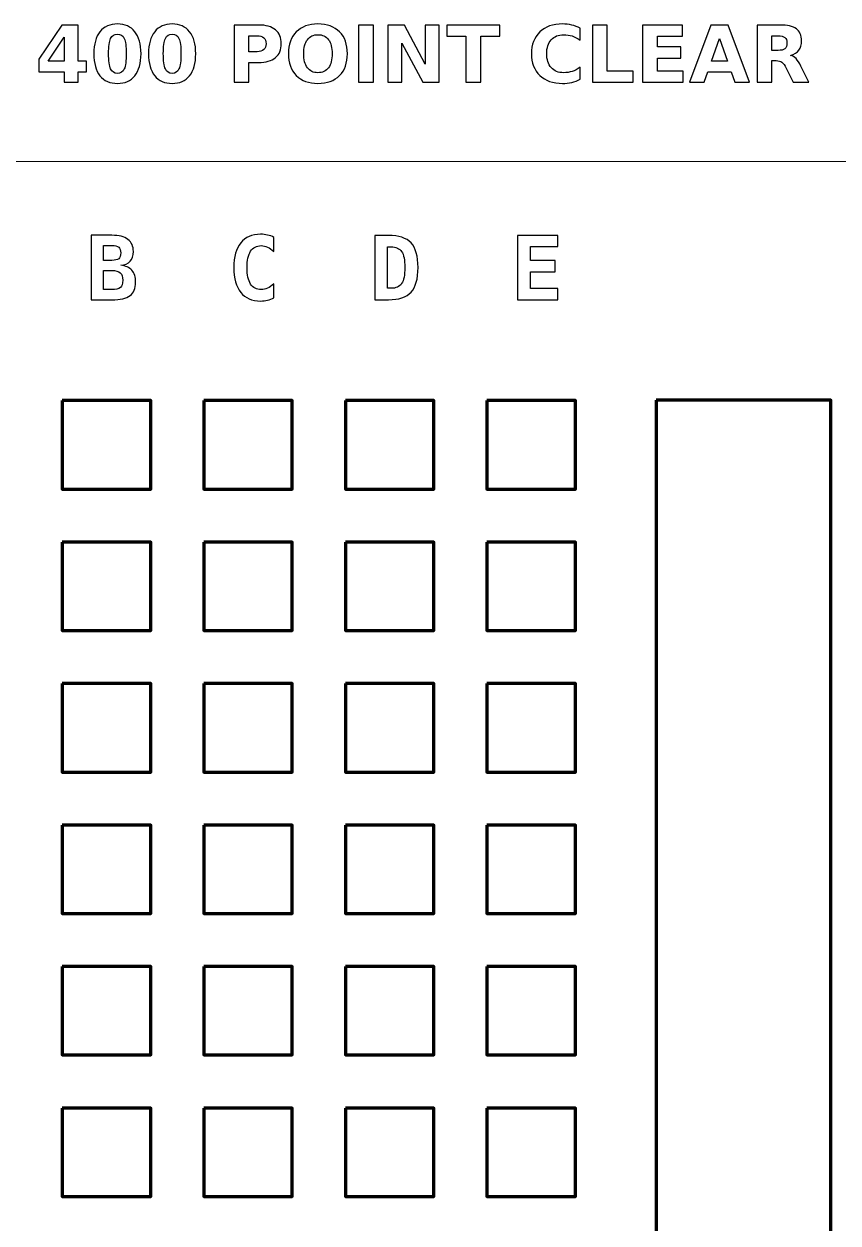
# Model space of a CAD drawing. Header units: centimetres. Extents: x -13.14 to -7.86, y -19.53 to -10.41.
# Drawn here: x -11.791 to -10.331, y -12.564 to -10.412 of the extents above; entities that cross this region are included whole.
import ezdxf

# ---------------------------------------------------------------- set-up
doc = ezdxf.new("R2010")
doc.units = ezdxf.units.CM
doc.header["$MEASUREMENT"] = 0
doc.layers.add('Layer 1', color=7, linetype='Continuous')

msp = doc.modelspace()

# ---------------------------------------------------------------- linework, layer by layer
at = {"layer": 'Layer 1', "color": 250}
for points, knots in [([(-11.72312, -10.41385), (-11.72312, -10.41385), (-11.69362, -10.41385), (-11.69362, -10.41385), (-11.69362, -10.41385), (-11.69362, -10.41385), (-11.69362, -10.47876), (-11.69362, -10.47876), (-11.69362, -10.47876), (-11.69362, -10.47876), (-11.67895, -10.47876), (-11.67895, -10.47876), (-11.67895, -10.47876), (-11.67895, -10.47876), (-11.67895, -10.49798), (-11.67895, -10.49798), (-11.67895, -10.49798), (-11.67895, -10.49798), (-11.69362, -10.49798), (-11.69362, -10.49798), (-11.69362, -10.49798), (-11.69362, -10.49798), (-11.69362, -10.51672), (-11.69362, -10.51672), (-11.69362, -10.51672), (-11.69362, -10.51672), (-11.71869, -10.51672), (-11.71869, -10.51672), (-11.71869, -10.51672), (-11.71869, -10.51672), (-11.71869, -10.49798), (-11.71869, -10.49798), (-11.71869, -10.49798), (-11.71869, -10.49798), (-11.76432, -10.49798), (-11.76432, -10.49798), (-11.76432, -10.49798), (-11.76432, -10.49798), (-11.76432, -10.47523), (-11.76432, -10.47523), (-11.76432, -10.47523), (-11.76432, -10.47523), (-11.72312, -10.41385), (-11.72312, -10.41385)], [0, 0, 0, 0, 0.0909091, 0.0909091, 0.0909091, 0.0909091, 0.1818182, 0.1818182, 0.1818182, 0.1818182, 0.2727273, 0.2727273, 0.2727273, 0.2727273, 0.3636364, 0.3636364, 0.3636364, 0.3636364, 0.4545455, 0.4545455, 0.4545455, 0.4545455, 0.5454545, 0.5454545, 0.5454545, 0.5454545, 0.6363636, 0.6363636, 0.6363636, 0.6363636, 0.7272727, 0.7272727, 0.7272727, 0.7272727, 0.8181818, 0.8181818, 0.8181818, 0.8181818, 0.9090909, 0.9090909, 0.9090909, 0.9090909, 1, 1, 1, 1]), ([(-11.58104, -10.46538), (-11.58104, -10.48243), (-11.58471, -10.49558), (-11.59207, -10.50484), (-11.59207, -10.50484), (-11.59941, -10.51409), (-11.60985, -10.51872), (-11.62335, -10.51872), (-11.62335, -10.51872), (-11.6369, -10.51872), (-11.64736, -10.51409), (-11.6547, -10.50484), (-11.6547, -10.50484), (-11.66206, -10.49558), (-11.66573, -10.48243), (-11.66573, -10.46538), (-11.66573, -10.46538), (-11.66573, -10.44831), (-11.66206, -10.43513), (-11.6547, -10.42587), (-11.6547, -10.42587), (-11.64736, -10.41663), (-11.6369, -10.41199), (-11.62335, -10.41199), (-11.62335, -10.41199), (-11.60985, -10.41199), (-11.59941, -10.41663), (-11.59207, -10.42587), (-11.59207, -10.42587), (-11.58471, -10.43513), (-11.58104, -10.44831), (-11.58104, -10.46538)], [0, 0, 0, 0, 0.125, 0.125, 0.125, 0.125, 0.25, 0.25, 0.25, 0.25, 0.375, 0.375, 0.375, 0.375, 0.5, 0.5, 0.5, 0.5, 0.625, 0.625, 0.625, 0.625, 0.75, 0.75, 0.75, 0.75, 0.875, 0.875, 0.875, 0.875, 1, 1, 1, 1]), ([(-11.48285, -10.46538), (-11.48285, -10.48243), (-11.48652, -10.49558), (-11.49388, -10.50484), (-11.49388, -10.50484), (-11.50122, -10.51409), (-11.51166, -10.51872), (-11.52516, -10.51872), (-11.52516, -10.51872), (-11.53871, -10.51872), (-11.54917, -10.51409), (-11.55651, -10.50484), (-11.55651, -10.50484), (-11.56387, -10.49558), (-11.56754, -10.48243), (-11.56754, -10.46538), (-11.56754, -10.46538), (-11.56754, -10.44831), (-11.56387, -10.43513), (-11.55651, -10.42587), (-11.55651, -10.42587), (-11.54917, -10.41663), (-11.53871, -10.41199), (-11.52516, -10.41199), (-11.52516, -10.41199), (-11.51166, -10.41199), (-11.50122, -10.41663), (-11.49388, -10.42587), (-11.49388, -10.42587), (-11.48652, -10.43513), (-11.48285, -10.44831), (-11.48285, -10.46538)], [0, 0, 0, 0, 0.125, 0.125, 0.125, 0.125, 0.25, 0.25, 0.25, 0.25, 0.375, 0.375, 0.375, 0.375, 0.5, 0.5, 0.5, 0.5, 0.625, 0.625, 0.625, 0.625, 0.75, 0.75, 0.75, 0.75, 0.875, 0.875, 0.875, 0.875, 1, 1, 1, 1]), ([(-11.41401, -10.41385), (-11.41401, -10.41385), (-11.36999, -10.41385), (-11.36999, -10.41385), (-11.36999, -10.41385), (-11.35689, -10.41385), (-11.34684, -10.41677), (-11.33983, -10.42258), (-11.33983, -10.42258), (-11.33283, -10.42839), (-11.32932, -10.43666), (-11.32932, -10.44741), (-11.32932, -10.44741), (-11.32932, -10.45818), (-11.33283, -10.46648), (-11.33983, -10.47229), (-11.33983, -10.47229), (-11.34684, -10.4781), (-11.35689, -10.48102), (-11.36999, -10.48102), (-11.36999, -10.48102), (-11.36999, -10.48102), (-11.38748, -10.48102), (-11.38748, -10.48102), (-11.38748, -10.48102), (-11.38748, -10.48102), (-11.38748, -10.51672), (-11.38748, -10.51672), (-11.38748, -10.51672), (-11.38748, -10.51672), (-11.41401, -10.51672), (-11.41401, -10.51672), (-11.41401, -10.51672), (-11.41401, -10.51672), (-11.41401, -10.41385), (-11.41401, -10.41385)], [0, 0, 0, 0, 0.1111111, 0.1111111, 0.1111111, 0.1111111, 0.2222222, 0.2222222, 0.2222222, 0.2222222, 0.3333333, 0.3333333, 0.3333333, 0.3333333, 0.4444444, 0.4444444, 0.4444444, 0.4444444, 0.5555556, 0.5555556, 0.5555556, 0.5555556, 0.6666667, 0.6666667, 0.6666667, 0.6666667, 0.7777778, 0.7777778, 0.7777778, 0.7777778, 0.8888889, 0.8888889, 0.8888889, 0.8888889, 1, 1, 1, 1]), ([(-11.26361, -10.41199), (-11.24708, -10.41199), (-11.23412, -10.41672), (-11.22476, -10.4262), (-11.22476, -10.4262), (-11.21538, -10.43565), (-11.2107, -10.4487), (-11.2107, -10.46538), (-11.2107, -10.46538), (-11.2107, -10.48201), (-11.21538, -10.49506), (-11.22476, -10.50451), (-11.22476, -10.50451), (-11.23412, -10.51399), (-11.24708, -10.51872), (-11.26361, -10.51872), (-11.26361, -10.51872), (-11.2801, -10.51872), (-11.29303, -10.51399), (-11.30244, -10.50451), (-11.30244, -10.50451), (-11.31182, -10.49506), (-11.31653, -10.48201), (-11.31653, -10.46538), (-11.31653, -10.46538), (-11.31653, -10.4487), (-11.31182, -10.43565), (-11.30244, -10.4262), (-11.30244, -10.4262), (-11.29303, -10.41672), (-11.2801, -10.41199), (-11.26361, -10.41199)], [0, 0, 0, 0, 0.125, 0.125, 0.125, 0.125, 0.25, 0.25, 0.25, 0.25, 0.375, 0.375, 0.375, 0.375, 0.5, 0.5, 0.5, 0.5, 0.625, 0.625, 0.625, 0.625, 0.75, 0.75, 0.75, 0.75, 0.875, 0.875, 0.875, 0.875, 1, 1, 1, 1]), ([(-11.19063, -10.41385), (-11.19063, -10.41385), (-11.1641, -10.41385), (-11.1641, -10.41385), (-11.1641, -10.41385), (-11.1641, -10.41385), (-11.1641, -10.51672), (-11.1641, -10.51672), (-11.1641, -10.51672), (-11.1641, -10.51672), (-11.19063, -10.51672), (-11.19063, -10.51672), (-11.19063, -10.51672), (-11.19063, -10.51672), (-11.19063, -10.41385), (-11.19063, -10.41385)], [0, 0, 0, 0, 0.25, 0.25, 0.25, 0.25, 0.5, 0.5, 0.5, 0.5, 0.75, 0.75, 0.75, 0.75, 1, 1, 1, 1]), ([(-11.13814, -10.41385), (-11.13814, -10.41385), (-11.10851, -10.41385), (-11.10851, -10.41385), (-11.10851, -10.41385), (-11.10851, -10.41385), (-11.07109, -10.48441), (-11.07109, -10.48441), (-11.07109, -10.48441), (-11.07109, -10.48441), (-11.07109, -10.41385), (-11.07109, -10.41385), (-11.07109, -10.41385), (-11.07109, -10.41385), (-11.04595, -10.41385), (-11.04595, -10.41385), (-11.04595, -10.41385), (-11.04595, -10.41385), (-11.04595, -10.51672), (-11.04595, -10.51672), (-11.04595, -10.51672), (-11.04595, -10.51672), (-11.07558, -10.51672), (-11.07558, -10.51672), (-11.07558, -10.51672), (-11.07558, -10.51672), (-11.113, -10.44616), (-11.113, -10.44616), (-11.113, -10.44616), (-11.113, -10.44616), (-11.113, -10.51672), (-11.113, -10.51672), (-11.113, -10.51672), (-11.113, -10.51672), (-11.13814, -10.51672), (-11.13814, -10.51672), (-11.13814, -10.51672), (-11.13814, -10.51672), (-11.13814, -10.41385), (-11.13814, -10.41385)], [0, 0, 0, 0, 0.1, 0.1, 0.1, 0.1, 0.2, 0.2, 0.2, 0.2, 0.3, 0.3, 0.3, 0.3, 0.4, 0.4, 0.4, 0.4, 0.5, 0.5, 0.5, 0.5, 0.6, 0.6, 0.6, 0.6, 0.7, 0.7, 0.7, 0.7, 0.8, 0.8, 0.8, 0.8, 0.9, 0.9, 0.9, 0.9, 1, 1, 1, 1]), ([(-11.03233, -10.41385), (-11.03233, -10.41385), (-10.93753, -10.41385), (-10.93753, -10.41385), (-10.93753, -10.41385), (-10.93753, -10.41385), (-10.93753, -10.43391), (-10.93753, -10.43391), (-10.93753, -10.43391), (-10.93753, -10.43391), (-10.97163, -10.43391), (-10.97163, -10.43391), (-10.97163, -10.43391), (-10.97163, -10.43391), (-10.97163, -10.51672), (-10.97163, -10.51672), (-10.97163, -10.51672), (-10.97163, -10.51672), (-10.99816, -10.51672), (-10.99816, -10.51672), (-10.99816, -10.51672), (-10.99816, -10.51672), (-10.99816, -10.43391), (-10.99816, -10.43391), (-10.99816, -10.43391), (-10.99816, -10.43391), (-11.03233, -10.43391), (-11.03233, -10.43391), (-11.03233, -10.43391), (-11.03233, -10.43391), (-11.03233, -10.41385), (-11.03233, -10.41385)], [0, 0, 0, 0, 0.125, 0.125, 0.125, 0.125, 0.25, 0.25, 0.25, 0.25, 0.375, 0.375, 0.375, 0.375, 0.5, 0.5, 0.5, 0.5, 0.625, 0.625, 0.625, 0.625, 0.75, 0.75, 0.75, 0.75, 0.875, 0.875, 0.875, 0.875, 1, 1, 1, 1]), ([(-10.79308, -10.51108), (-10.79794, -10.51359), (-10.80302, -10.5155), (-10.80832, -10.51679), (-10.80832, -10.51679), (-10.81358, -10.51808), (-10.81911, -10.51872), (-10.82485, -10.51872), (-10.82485, -10.51872), (-10.84197, -10.51872), (-10.85554, -10.51392), (-10.86556, -10.50435), (-10.86556, -10.50435), (-10.87558, -10.49478), (-10.88059, -10.4818), (-10.88059, -10.46538), (-10.88059, -10.46538), (-10.88059, -10.44894), (-10.87558, -10.43593), (-10.86556, -10.42636), (-10.86556, -10.42636), (-10.85554, -10.41679), (-10.84197, -10.41199), (-10.82485, -10.41199), (-10.82485, -10.41199), (-10.81911, -10.41199), (-10.81358, -10.41263), (-10.80832, -10.41392), (-10.80832, -10.41392), (-10.80302, -10.41521), (-10.79794, -10.41712), (-10.79308, -10.41964), (-10.79308, -10.41964), (-10.79308, -10.41964), (-10.79308, -10.44092), (-10.79308, -10.44092), (-10.79308, -10.44092), (-10.79799, -10.43756), (-10.80284, -10.43511), (-10.80761, -10.43356), (-10.80761, -10.43356), (-10.81238, -10.43198), (-10.81742, -10.43121), (-10.82271, -10.43121), (-10.82271, -10.43121), (-10.83216, -10.43121), (-10.83962, -10.43424), (-10.84503, -10.44031), (-10.84503, -10.44031), (-10.85046, -10.44638), (-10.85317, -10.45473), (-10.85317, -10.46538), (-10.85317, -10.46538), (-10.85317, -10.47601), (-10.85046, -10.48434), (-10.84503, -10.4904), (-10.84503, -10.4904), (-10.83962, -10.49647), (-10.83216, -10.4995), (-10.82271, -10.4995), (-10.82271, -10.4995), (-10.81742, -10.4995), (-10.81238, -10.49873), (-10.80761, -10.49715), (-10.80761, -10.49715), (-10.80284, -10.4956), (-10.79799, -10.49315), (-10.79308, -10.48979), (-10.79308, -10.48979), (-10.79308, -10.48979), (-10.79308, -10.51108), (-10.79308, -10.51108)], [0, 0, 0, 0, 0.0555556, 0.0555556, 0.0555556, 0.0555556, 0.1111111, 0.1111111, 0.1111111, 0.1111111, 0.1666667, 0.1666667, 0.1666667, 0.1666667, 0.2222222, 0.2222222, 0.2222222, 0.2222222, 0.2777778, 0.2777778, 0.2777778, 0.2777778, 0.3333333, 0.3333333, 0.3333333, 0.3333333, 0.3888889, 0.3888889, 0.3888889, 0.3888889, 0.4444444, 0.4444444, 0.4444444, 0.4444444, 0.5, 0.5, 0.5, 0.5, 0.5555556, 0.5555556, 0.5555556, 0.5555556, 0.6111111, 0.6111111, 0.6111111, 0.6111111, 0.6666667, 0.6666667, 0.6666667, 0.6666667, 0.7222222, 0.7222222, 0.7222222, 0.7222222, 0.7777778, 0.7777778, 0.7777778, 0.7777778, 0.8333333, 0.8333333, 0.8333333, 0.8333333, 0.8888889, 0.8888889, 0.8888889, 0.8888889, 0.9444444, 0.9444444, 0.9444444, 0.9444444, 1, 1, 1, 1]), ([(-10.77111, -10.41385), (-10.77111, -10.41385), (-10.74458, -10.41385), (-10.74458, -10.41385), (-10.74458, -10.41385), (-10.74458, -10.41385), (-10.74458, -10.49666), (-10.74458, -10.49666), (-10.74458, -10.49666), (-10.74458, -10.49666), (-10.69802, -10.49666), (-10.69802, -10.49666), (-10.69802, -10.49666), (-10.69802, -10.49666), (-10.69802, -10.51672), (-10.69802, -10.51672), (-10.69802, -10.51672), (-10.69802, -10.51672), (-10.77111, -10.51672), (-10.77111, -10.51672), (-10.77111, -10.51672), (-10.77111, -10.51672), (-10.77111, -10.41385), (-10.77111, -10.41385)], [0, 0, 0, 0, 0.1666667, 0.1666667, 0.1666667, 0.1666667, 0.3333333, 0.3333333, 0.3333333, 0.3333333, 0.5, 0.5, 0.5, 0.5, 0.6666667, 0.6666667, 0.6666667, 0.6666667, 0.8333333, 0.8333333, 0.8333333, 0.8333333, 1, 1, 1, 1]), ([(-10.6812, -10.41385), (-10.6812, -10.41385), (-10.60961, -10.41385), (-10.60961, -10.41385), (-10.60961, -10.41385), (-10.60961, -10.41385), (-10.60961, -10.43391), (-10.60961, -10.43391), (-10.60961, -10.43391), (-10.60961, -10.43391), (-10.65467, -10.43391), (-10.65467, -10.43391), (-10.65467, -10.43391), (-10.65467, -10.43391), (-10.65467, -10.45306), (-10.65467, -10.45306), (-10.65467, -10.45306), (-10.65467, -10.45306), (-10.61232, -10.45306), (-10.61232, -10.45306), (-10.61232, -10.45306), (-10.61232, -10.45306), (-10.61232, -10.47312), (-10.61232, -10.47312), (-10.61232, -10.47312), (-10.61232, -10.47312), (-10.65467, -10.47312), (-10.65467, -10.47312), (-10.65467, -10.47312), (-10.65467, -10.47312), (-10.65467, -10.49666), (-10.65467, -10.49666), (-10.65467, -10.49666), (-10.65467, -10.49666), (-10.60811, -10.49666), (-10.60811, -10.49666), (-10.60811, -10.49666), (-10.60811, -10.49666), (-10.60811, -10.51672), (-10.60811, -10.51672), (-10.60811, -10.51672), (-10.60811, -10.51672), (-10.6812, -10.51672), (-10.6812, -10.51672), (-10.6812, -10.51672), (-10.6812, -10.51672), (-10.6812, -10.41385), (-10.6812, -10.41385)], [0, 0, 0, 0, 0.0833333, 0.0833333, 0.0833333, 0.0833333, 0.1666667, 0.1666667, 0.1666667, 0.1666667, 0.25, 0.25, 0.25, 0.25, 0.3333333, 0.3333333, 0.3333333, 0.3333333, 0.4166667, 0.4166667, 0.4166667, 0.4166667, 0.5, 0.5, 0.5, 0.5, 0.5833333, 0.5833333, 0.5833333, 0.5833333, 0.6666667, 0.6666667, 0.6666667, 0.6666667, 0.75, 0.75, 0.75, 0.75, 0.8333333, 0.8333333, 0.8333333, 0.8333333, 0.9166667, 0.9166667, 0.9166667, 0.9166667, 1, 1, 1, 1]), ([(-10.52238, -10.498), (-10.52238, -10.498), (-10.56387, -10.498), (-10.56387, -10.498), (-10.56387, -10.498), (-10.56387, -10.498), (-10.57041, -10.51672), (-10.57041, -10.51672), (-10.57041, -10.51672), (-10.57041, -10.51672), (-10.59708, -10.51672), (-10.59708, -10.51672), (-10.59708, -10.51672), (-10.59708, -10.51672), (-10.55898, -10.41385), (-10.55898, -10.41385), (-10.55898, -10.41385), (-10.55898, -10.41385), (-10.52735, -10.41385), (-10.52735, -10.41385), (-10.52735, -10.41385), (-10.52735, -10.41385), (-10.48925, -10.51672), (-10.48925, -10.51672), (-10.48925, -10.51672), (-10.48925, -10.51672), (-10.51592, -10.51672), (-10.51592, -10.51672), (-10.51592, -10.51672), (-10.51592, -10.51672), (-10.52238, -10.498), (-10.52238, -10.498)], [0, 0, 0, 0, 0.125, 0.125, 0.125, 0.125, 0.25, 0.25, 0.25, 0.25, 0.375, 0.375, 0.375, 0.375, 0.5, 0.5, 0.5, 0.5, 0.625, 0.625, 0.625, 0.625, 0.75, 0.75, 0.75, 0.75, 0.875, 0.875, 0.875, 0.875, 1, 1, 1, 1]), ([(-10.44905, -10.4778), (-10.44905, -10.4778), (-10.44905, -10.51672), (-10.44905, -10.51672), (-10.44905, -10.51672), (-10.44905, -10.51672), (-10.47558, -10.51672), (-10.47558, -10.51672), (-10.47558, -10.51672), (-10.47558, -10.51672), (-10.47558, -10.41385), (-10.47558, -10.41385), (-10.47558, -10.41385), (-10.47558, -10.41385), (-10.43506, -10.41385), (-10.43506, -10.41385), (-10.43506, -10.41385), (-10.42151, -10.41385), (-10.41156, -10.41613), (-10.40526, -10.42067), (-10.40526, -10.42067), (-10.39894, -10.42521), (-10.39578, -10.43241), (-10.39578, -10.44224), (-10.39578, -10.44224), (-10.39578, -10.44903), (-10.39743, -10.45463), (-10.4007, -10.45898), (-10.4007, -10.45898), (-10.40399, -10.46336), (-10.40895, -10.46658), (-10.41556, -10.46863), (-10.41556, -10.46863), (-10.41194, -10.46947), (-10.40867, -10.47133), (-10.4058, -10.47425), (-10.4058, -10.47425), (-10.40293, -10.47716), (-10.40004, -10.48158), (-10.3971, -10.48751), (-10.3971, -10.48751), (-10.3971, -10.48751), (-10.38268, -10.51672), (-10.38268, -10.51672), (-10.38268, -10.51672), (-10.38268, -10.51672), (-10.41095, -10.51672), (-10.41095, -10.51672), (-10.41095, -10.51672), (-10.41095, -10.51672), (-10.42349, -10.49116), (-10.42349, -10.49116), (-10.42349, -10.49116), (-10.426, -10.48603), (-10.42857, -10.4825), (-10.43118, -10.48062), (-10.43118, -10.48062), (-10.43377, -10.47874), (-10.43722, -10.4778), (-10.44155, -10.4778), (-10.44155, -10.4778), (-10.44155, -10.4778), (-10.44905, -10.4778), (-10.44905, -10.4778)], [0, 0, 0, 0, 0.0625, 0.0625, 0.0625, 0.0625, 0.125, 0.125, 0.125, 0.125, 0.1875, 0.1875, 0.1875, 0.1875, 0.25, 0.25, 0.25, 0.25, 0.3125, 0.3125, 0.3125, 0.3125, 0.375, 0.375, 0.375, 0.375, 0.4375, 0.4375, 0.4375, 0.4375, 0.5, 0.5, 0.5, 0.5, 0.5625, 0.5625, 0.5625, 0.5625, 0.625, 0.625, 0.625, 0.625, 0.6875, 0.6875, 0.6875, 0.6875, 0.75, 0.75, 0.75, 0.75, 0.8125, 0.8125, 0.8125, 0.8125, 0.875, 0.875, 0.875, 0.875, 0.9375, 0.9375, 0.9375, 0.9375, 1, 1, 1, 1]), ([(-11.71869, -10.4357), (-11.71869, -10.4357), (-11.74779, -10.47876), (-11.74779, -10.47876), (-11.74779, -10.47876), (-11.74779, -10.47876), (-11.71869, -10.47876), (-11.71869, -10.47876), (-11.71869, -10.47876), (-11.71869, -10.47876), (-11.71869, -10.4357), (-11.71869, -10.4357)], [0, 0, 0, 0, 0.3333333, 0.3333333, 0.3333333, 0.3333333, 0.6666667, 0.6666667, 0.6666667, 0.6666667, 1, 1, 1, 1]), ([(-11.60757, -10.46519), (-11.60757, -10.45233), (-11.60877, -10.44327), (-11.61119, -10.438), (-11.61119, -10.438), (-11.61359, -10.43276), (-11.61766, -10.43013), (-11.62335, -10.43013), (-11.62335, -10.43013), (-11.62904, -10.43013), (-11.63311, -10.43276), (-11.63556, -10.438), (-11.63556, -10.438), (-11.63798, -10.44327), (-11.6392, -10.45233), (-11.6392, -10.46519), (-11.6392, -10.46519), (-11.6392, -10.47817), (-11.63798, -10.48735), (-11.63556, -10.49266), (-11.63556, -10.49266), (-11.63311, -10.498), (-11.62904, -10.50066), (-11.62335, -10.50066), (-11.62335, -10.50066), (-11.61771, -10.50066), (-11.61366, -10.498), (-11.61121, -10.49266), (-11.61121, -10.49266), (-11.60879, -10.48735), (-11.60757, -10.47817), (-11.60757, -10.46519)], [0, 0, 0, 0, 0.125, 0.125, 0.125, 0.125, 0.25, 0.25, 0.25, 0.25, 0.375, 0.375, 0.375, 0.375, 0.5, 0.5, 0.5, 0.5, 0.625, 0.625, 0.625, 0.625, 0.75, 0.75, 0.75, 0.75, 0.875, 0.875, 0.875, 0.875, 1, 1, 1, 1]), ([(-11.50938, -10.46519), (-11.50938, -10.45233), (-11.51058, -10.44327), (-11.513, -10.438), (-11.513, -10.438), (-11.5154, -10.43276), (-11.51947, -10.43013), (-11.52516, -10.43013), (-11.52516, -10.43013), (-11.53085, -10.43013), (-11.53492, -10.43276), (-11.53737, -10.438), (-11.53737, -10.438), (-11.53979, -10.44327), (-11.54101, -10.45233), (-11.54101, -10.46519), (-11.54101, -10.46519), (-11.54101, -10.47817), (-11.53979, -10.48735), (-11.53737, -10.49266), (-11.53737, -10.49266), (-11.53492, -10.498), (-11.53085, -10.50066), (-11.52516, -10.50066), (-11.52516, -10.50066), (-11.51952, -10.50066), (-11.51547, -10.498), (-11.51302, -10.49266), (-11.51302, -10.49266), (-11.5106, -10.48735), (-11.50938, -10.47817), (-11.50938, -10.46519)], [0, 0, 0, 0, 0.125, 0.125, 0.125, 0.125, 0.25, 0.25, 0.25, 0.25, 0.375, 0.375, 0.375, 0.375, 0.5, 0.5, 0.5, 0.5, 0.625, 0.625, 0.625, 0.625, 0.75, 0.75, 0.75, 0.75, 0.875, 0.875, 0.875, 0.875, 1, 1, 1, 1]), ([(-11.38748, -10.43307), (-11.38748, -10.43307), (-11.38748, -10.4618), (-11.38748, -10.4618), (-11.38748, -10.4618), (-11.38748, -10.4618), (-11.37281, -10.4618), (-11.37281, -10.4618), (-11.37281, -10.4618), (-11.36766, -10.4618), (-11.36368, -10.46056), (-11.36088, -10.45804), (-11.36088, -10.45804), (-11.35808, -10.45555), (-11.35667, -10.452), (-11.35667, -10.44741), (-11.35667, -10.44741), (-11.35667, -10.4428), (-11.35808, -10.43927), (-11.36088, -10.43678), (-11.36088, -10.43678), (-11.36368, -10.43431), (-11.36766, -10.43307), (-11.37281, -10.43307), (-11.37281, -10.43307), (-11.37281, -10.43307), (-11.38748, -10.43307), (-11.38748, -10.43307)], [0, 0, 0, 0, 0.1428571, 0.1428571, 0.1428571, 0.1428571, 0.2857143, 0.2857143, 0.2857143, 0.2857143, 0.4285714, 0.4285714, 0.4285714, 0.4285714, 0.5714286, 0.5714286, 0.5714286, 0.5714286, 0.7142857, 0.7142857, 0.7142857, 0.7142857, 0.8571429, 0.8571429, 0.8571429, 0.8571429, 1, 1, 1, 1]), ([(-11.26361, -10.43121), (-11.2717, -10.43121), (-11.27796, -10.43419), (-11.28243, -10.44017), (-11.28243, -10.44017), (-11.28687, -10.44614), (-11.28911, -10.45454), (-11.28911, -10.46538), (-11.28911, -10.46538), (-11.28911, -10.4762), (-11.28687, -10.48457), (-11.28243, -10.49054), (-11.28243, -10.49054), (-11.27796, -10.49652), (-11.2717, -10.4995), (-11.26361, -10.4995), (-11.26361, -10.4995), (-11.25547, -10.4995), (-11.2492, -10.49652), (-11.24473, -10.49054), (-11.24473, -10.49054), (-11.24028, -10.48457), (-11.23805, -10.4762), (-11.23805, -10.46538), (-11.23805, -10.46538), (-11.23805, -10.45454), (-11.24028, -10.44614), (-11.24473, -10.44017), (-11.24473, -10.44017), (-11.2492, -10.43419), (-11.25547, -10.43121), (-11.26361, -10.43121)], [0, 0, 0, 0, 0.125, 0.125, 0.125, 0.125, 0.25, 0.25, 0.25, 0.25, 0.375, 0.375, 0.375, 0.375, 0.5, 0.5, 0.5, 0.5, 0.625, 0.625, 0.625, 0.625, 0.75, 0.75, 0.75, 0.75, 0.875, 0.875, 0.875, 0.875, 1, 1, 1, 1]), ([(-10.55726, -10.4789), (-10.55726, -10.4789), (-10.52906, -10.4789), (-10.52906, -10.4789), (-10.52906, -10.4789), (-10.52906, -10.4789), (-10.54313, -10.43798), (-10.54313, -10.43798), (-10.54313, -10.43798), (-10.54313, -10.43798), (-10.55726, -10.4789), (-10.55726, -10.4789)], [0, 0, 0, 0, 0.3333333, 0.3333333, 0.3333333, 0.3333333, 0.6666667, 0.6666667, 0.6666667, 0.6666667, 1, 1, 1, 1]), ([(-10.43788, -10.45948), (-10.43233, -10.45948), (-10.42833, -10.45844), (-10.42593, -10.45637), (-10.42593, -10.45637), (-10.42351, -10.4543), (-10.42231, -10.45089), (-10.42231, -10.44616), (-10.42231, -10.44616), (-10.42231, -10.44148), (-10.42351, -10.43812), (-10.42593, -10.4361), (-10.42593, -10.4361), (-10.42833, -10.43408), (-10.43233, -10.43307), (-10.43788, -10.43307), (-10.43788, -10.43307), (-10.43788, -10.43307), (-10.44905, -10.43307), (-10.44905, -10.43307), (-10.44905, -10.43307), (-10.44905, -10.43307), (-10.44905, -10.45948), (-10.44905, -10.45948), (-10.44905, -10.45948), (-10.44905, -10.45948), (-10.43788, -10.45948), (-10.43788, -10.45948)], [0, 0, 0, 0, 0.1428571, 0.1428571, 0.1428571, 0.1428571, 0.2857143, 0.2857143, 0.2857143, 0.2857143, 0.4285714, 0.4285714, 0.4285714, 0.4285714, 0.5714286, 0.5714286, 0.5714286, 0.5714286, 0.7142857, 0.7142857, 0.7142857, 0.7142857, 0.8571429, 0.8571429, 0.8571429, 0.8571429, 1, 1, 1, 1])]:
    msp.add_open_spline(points, degree=3, knots=knots, dxfattribs=at)
at = {"layer": 'Layer 1', "color": 250, "lineweight": 5}
msp.add_open_spline([(-12.24632, -10.659), (-12.24632, -10.659), (-8.75382, -10.659), (-8.75382, -10.659), (-8.75382, -10.659), (-8.75382, -10.659), (-8.75382, -19.041), (-8.75382, -19.041), (-8.75382, -19.041), (-8.75382, -19.041), (-12.24632, -19.041), (-12.24632, -19.041), (-12.24632, -19.041), (-12.24632, -19.041), (-12.24632, -10.659), (-12.24632, -10.659)], degree=3, knots=[0, 0, 0, 0, 0.25, 0.25, 0.25, 0.25, 0.5, 0.5, 0.5, 0.5, 0.75, 0.75, 0.75, 0.75, 1, 1, 1, 1], dxfattribs=at)
at = {"layer": 'Layer 1'}
for points, knots in [([(-11.67062, -10.79136), (-11.67062, -10.79136), (-11.63342, -10.79136), (-11.63342, -10.79136), (-11.63342, -10.79136), (-11.62056, -10.79136), (-11.61092, -10.79379), (-11.60445, -10.79868), (-11.60445, -10.79868), (-11.59799, -10.80354), (-11.59474, -10.81083), (-11.59474, -10.82052), (-11.59474, -10.82052), (-11.59474, -10.82797), (-11.59664, -10.83375), (-11.60047, -10.83793), (-11.60047, -10.83793), (-11.60427, -10.84212), (-11.60986, -10.84453), (-11.61723, -10.84521), (-11.61723, -10.84521), (-11.60841, -10.84609), (-11.60179, -10.84904), (-11.59733, -10.85411), (-11.59733, -10.85411), (-11.59287, -10.85916), (-11.59065, -10.86624), (-11.59065, -10.87532), (-11.59065, -10.87532), (-11.59065, -10.88647), (-11.594, -10.89452), (-11.60071, -10.89954), (-11.60071, -10.89954), (-11.60741, -10.90453), (-11.61832, -10.90704), (-11.63342, -10.90704), (-11.63342, -10.90704), (-11.63342, -10.90704), (-11.67062, -10.90704), (-11.67062, -10.90704), (-11.67062, -10.90704), (-11.67062, -10.90704), (-11.67062, -10.79136), (-11.67062, -10.79136)], [0, 0, 0, 0, 0.0909091, 0.0909091, 0.0909091, 0.0909091, 0.1818182, 0.1818182, 0.1818182, 0.1818182, 0.2727273, 0.2727273, 0.2727273, 0.2727273, 0.3636364, 0.3636364, 0.3636364, 0.3636364, 0.4545455, 0.4545455, 0.4545455, 0.4545455, 0.5454545, 0.5454545, 0.5454545, 0.5454545, 0.6363636, 0.6363636, 0.6363636, 0.6363636, 0.7272727, 0.7272727, 0.7272727, 0.7272727, 0.8181818, 0.8181818, 0.8181818, 0.8181818, 0.9090909, 0.9090909, 0.9090909, 0.9090909, 1, 1, 1, 1]), ([(-11.34267, -10.90371), (-11.34629, -10.90556), (-11.35005, -10.90696), (-11.35404, -10.90789), (-11.35404, -10.90789), (-11.358, -10.90881), (-11.36218, -10.90928), (-11.36656, -10.90928), (-11.36656, -10.90928), (-11.38214, -10.90928), (-11.39405, -10.90416), (-11.40223, -10.89389), (-11.40223, -10.89389), (-11.41044, -10.88361), (-11.41454, -10.8688), (-11.41454, -10.84939), (-11.41454, -10.84939), (-11.41454, -10.82995), (-11.41044, -10.81511), (-11.40223, -10.80483), (-11.40223, -10.80483), (-11.39405, -10.79456), (-11.38214, -10.78944), (-11.36656, -10.78944), (-11.36656, -10.78944), (-11.36218, -10.78944), (-11.35798, -10.78991), (-11.35396, -10.79084), (-11.35396, -10.79084), (-11.34992, -10.79176), (-11.34618, -10.79316), (-11.34267, -10.79501), (-11.34267, -10.79501), (-11.34267, -10.79501), (-11.34267, -10.82039), (-11.34267, -10.82039), (-11.34267, -10.82039), (-11.34658, -10.81677), (-11.3504, -10.81413), (-11.35407, -10.81244), (-11.35407, -10.81244), (-11.35777, -10.81078), (-11.36157, -10.80993), (-11.3655, -10.80993), (-11.3655, -10.80993), (-11.37385, -10.80993), (-11.38016, -10.81326), (-11.38441, -10.81989), (-11.38441, -10.81989), (-11.38867, -10.82652), (-11.3908, -10.83634), (-11.3908, -10.84939), (-11.3908, -10.84939), (-11.3908, -10.86241), (-11.38867, -10.87221), (-11.38441, -10.87883), (-11.38441, -10.87883), (-11.38016, -10.88546), (-11.37385, -10.88879), (-11.3655, -10.88879), (-11.3655, -10.88879), (-11.36157, -10.88879), (-11.35777, -10.88795), (-11.35407, -10.88628), (-11.35407, -10.88628), (-11.3504, -10.88459), (-11.34658, -10.88195), (-11.34267, -10.87833), (-11.34267, -10.87833), (-11.34267, -10.87833), (-11.34267, -10.90371), (-11.34267, -10.90371)], [0, 0, 0, 0, 0.0555556, 0.0555556, 0.0555556, 0.0555556, 0.1111111, 0.1111111, 0.1111111, 0.1111111, 0.1666667, 0.1666667, 0.1666667, 0.1666667, 0.2222222, 0.2222222, 0.2222222, 0.2222222, 0.2777778, 0.2777778, 0.2777778, 0.2777778, 0.3333333, 0.3333333, 0.3333333, 0.3333333, 0.3888889, 0.3888889, 0.3888889, 0.3888889, 0.4444444, 0.4444444, 0.4444444, 0.4444444, 0.5, 0.5, 0.5, 0.5, 0.5555556, 0.5555556, 0.5555556, 0.5555556, 0.6111111, 0.6111111, 0.6111111, 0.6111111, 0.6666667, 0.6666667, 0.6666667, 0.6666667, 0.7222222, 0.7222222, 0.7222222, 0.7222222, 0.7777778, 0.7777778, 0.7777778, 0.7777778, 0.8333333, 0.8333333, 0.8333333, 0.8333333, 0.8888889, 0.8888889, 0.8888889, 0.8888889, 0.9444444, 0.9444444, 0.9444444, 0.9444444, 1, 1, 1, 1]), ([(-11.1617, -10.79152), (-11.1617, -10.79152), (-11.13725, -10.79152), (-11.13725, -10.79152), (-11.13725, -10.79152), (-11.1184, -10.79152), (-11.1048, -10.79601), (-11.0965, -10.80502), (-11.0965, -10.80502), (-11.08819, -10.81402), (-11.08405, -10.82873), (-11.08405, -10.84918), (-11.08405, -10.84918), (-11.08405, -10.86964), (-11.08819, -10.88441), (-11.0965, -10.89347), (-11.0965, -10.89347), (-11.1048, -10.90252), (-11.1184, -10.90704), (-11.13725, -10.90704), (-11.13725, -10.90704), (-11.13725, -10.90704), (-11.1617, -10.90704), (-11.1617, -10.90704), (-11.1617, -10.90704), (-11.1617, -10.90704), (-11.1617, -10.79152), (-11.1617, -10.79152)], [0, 0, 0, 0, 0.1428571, 0.1428571, 0.1428571, 0.1428571, 0.2857143, 0.2857143, 0.2857143, 0.2857143, 0.4285714, 0.4285714, 0.4285714, 0.4285714, 0.5714286, 0.5714286, 0.5714286, 0.5714286, 0.7142857, 0.7142857, 0.7142857, 0.7142857, 0.8571429, 0.8571429, 0.8571429, 0.8571429, 1, 1, 1, 1]), ([(-10.83335, -10.90704), (-10.83335, -10.90704), (-10.9053, -10.90704), (-10.9053, -10.90704), (-10.9053, -10.90704), (-10.9053, -10.90704), (-10.9053, -10.79152), (-10.9053, -10.79152), (-10.9053, -10.79152), (-10.9053, -10.79152), (-10.83335, -10.79152), (-10.83335, -10.79152), (-10.83335, -10.79152), (-10.83335, -10.79152), (-10.83335, -10.81165), (-10.83335, -10.81165), (-10.83335, -10.81165), (-10.83335, -10.81165), (-10.88249, -10.81165), (-10.88249, -10.81165), (-10.88249, -10.81165), (-10.88249, -10.81165), (-10.88249, -10.83655), (-10.88249, -10.83655), (-10.88249, -10.83655), (-10.88249, -10.83655), (-10.838, -10.83655), (-10.838, -10.83655), (-10.838, -10.83655), (-10.838, -10.83655), (-10.838, -10.85668), (-10.838, -10.85668), (-10.838, -10.85668), (-10.838, -10.85668), (-10.88249, -10.85668), (-10.88249, -10.85668), (-10.88249, -10.85668), (-10.88249, -10.85668), (-10.88249, -10.88692), (-10.88249, -10.88692), (-10.88249, -10.88692), (-10.88249, -10.88692), (-10.83335, -10.88692), (-10.83335, -10.88692), (-10.83335, -10.88692), (-10.83335, -10.88692), (-10.83335, -10.90704), (-10.83335, -10.90704)], [0, 0, 0, 0, 0.0833333, 0.0833333, 0.0833333, 0.0833333, 0.1666667, 0.1666667, 0.1666667, 0.1666667, 0.25, 0.25, 0.25, 0.25, 0.3333333, 0.3333333, 0.3333333, 0.3333333, 0.4166667, 0.4166667, 0.4166667, 0.4166667, 0.5, 0.5, 0.5, 0.5, 0.5833333, 0.5833333, 0.5833333, 0.5833333, 0.6666667, 0.6666667, 0.6666667, 0.6666667, 0.75, 0.75, 0.75, 0.75, 0.8333333, 0.8333333, 0.8333333, 0.8333333, 0.9166667, 0.9166667, 0.9166667, 0.9166667, 1, 1, 1, 1]), ([(-11.64858, -10.80953), (-11.64858, -10.80953), (-11.64858, -10.83639), (-11.64858, -10.83639), (-11.64858, -10.83639), (-11.64858, -10.83639), (-11.63342, -10.83639), (-11.63342, -10.83639), (-11.63342, -10.83639), (-11.62764, -10.83639), (-11.62352, -10.83536), (-11.62106, -10.8333), (-11.62106, -10.8333), (-11.61861, -10.83124), (-11.61739, -10.82784), (-11.61739, -10.82308), (-11.61739, -10.82308), (-11.61739, -10.81833), (-11.61863, -10.8149), (-11.62114, -10.81276), (-11.62114, -10.81276), (-11.62365, -10.81062), (-11.62774, -10.80953), (-11.63342, -10.80953), (-11.63342, -10.80953), (-11.63342, -10.80953), (-11.64858, -10.80953), (-11.64858, -10.80953)], [0, 0, 0, 0, 0.1428571, 0.1428571, 0.1428571, 0.1428571, 0.2857143, 0.2857143, 0.2857143, 0.2857143, 0.4285714, 0.4285714, 0.4285714, 0.4285714, 0.5714286, 0.5714286, 0.5714286, 0.5714286, 0.7142857, 0.7142857, 0.7142857, 0.7142857, 0.8571429, 0.8571429, 0.8571429, 0.8571429, 1, 1, 1, 1]), ([(-11.13889, -10.8121), (-11.13889, -10.8121), (-11.13889, -10.88647), (-11.13889, -10.88647), (-11.13889, -10.88647), (-11.13889, -10.88647), (-11.13271, -10.88647), (-11.13271, -10.88647), (-11.13271, -10.88647), (-11.12373, -10.88647), (-11.11731, -10.88364), (-11.11351, -10.87799), (-11.11351, -10.87799), (-11.10968, -10.87234), (-11.10778, -10.86272), (-11.10778, -10.84918), (-11.10778, -10.84918), (-11.10778, -10.83571), (-11.10968, -10.82615), (-11.11351, -10.82052), (-11.11351, -10.82052), (-11.11731, -10.8149), (-11.12373, -10.8121), (-11.13271, -10.8121), (-11.13271, -10.8121), (-11.13271, -10.8121), (-11.13889, -10.8121), (-11.13889, -10.8121)], [0, 0, 0, 0, 0.1428571, 0.1428571, 0.1428571, 0.1428571, 0.2857143, 0.2857143, 0.2857143, 0.2857143, 0.4285714, 0.4285714, 0.4285714, 0.4285714, 0.5714286, 0.5714286, 0.5714286, 0.5714286, 0.7142857, 0.7142857, 0.7142857, 0.7142857, 0.8571429, 0.8571429, 0.8571429, 0.8571429, 1, 1, 1, 1]), ([(-11.64858, -10.85456), (-11.64858, -10.85456), (-11.64858, -10.88879), (-11.64858, -10.88879), (-11.64858, -10.88879), (-11.64858, -10.88879), (-11.63342, -10.88879), (-11.63342, -10.88879), (-11.63342, -10.88879), (-11.62613, -10.88879), (-11.62106, -10.88755), (-11.61813, -10.88507), (-11.61813, -10.88507), (-11.61523, -10.88258), (-11.61377, -10.87828), (-11.61377, -10.87215), (-11.61377, -10.87215), (-11.61377, -10.86589), (-11.6153, -10.8614), (-11.61834, -10.85866), (-11.61834, -10.85866), (-11.62138, -10.85594), (-11.6264, -10.85456), (-11.63342, -10.85456), (-11.63342, -10.85456), (-11.63342, -10.85456), (-11.64858, -10.85456), (-11.64858, -10.85456)], [0, 0, 0, 0, 0.1428571, 0.1428571, 0.1428571, 0.1428571, 0.2857143, 0.2857143, 0.2857143, 0.2857143, 0.4285714, 0.4285714, 0.4285714, 0.4285714, 0.5714286, 0.5714286, 0.5714286, 0.5714286, 0.7142857, 0.7142857, 0.7142857, 0.7142857, 0.8571429, 0.8571429, 0.8571429, 0.8571429, 1, 1, 1, 1])]:
    msp.add_open_spline(points, degree=3, knots=knots, dxfattribs=at)
at = {"layer": 'Layer 1', "color": 250, "lineweight": 158}
for points in [[(-11.72244, -11.08803), (-11.72244, -11.08803), (-11.56369, -11.08803), (-11.56369, -11.08803), (-11.56369, -11.08803), (-11.56369, -11.08803), (-11.56369, -11.24678), (-11.56369, -11.24678), (-11.56369, -11.24678), (-11.56369, -11.24678), (-11.72244, -11.24678), (-11.72244, -11.24678), (-11.72244, -11.24678), (-11.72244, -11.24678), (-11.72244, -11.08803), (-11.72244, -11.08803)], [(-11.46844, -11.08803), (-11.46844, -11.08803), (-11.30969, -11.08803), (-11.30969, -11.08803), (-11.30969, -11.08803), (-11.30969, -11.08803), (-11.30969, -11.24678), (-11.30969, -11.24678), (-11.30969, -11.24678), (-11.30969, -11.24678), (-11.46844, -11.24678), (-11.46844, -11.24678), (-11.46844, -11.24678), (-11.46844, -11.24678), (-11.46844, -11.08803), (-11.46844, -11.08803)], [(-11.21444, -11.08803), (-11.21444, -11.08803), (-11.05569, -11.08803), (-11.05569, -11.08803), (-11.05569, -11.08803), (-11.05569, -11.08803), (-11.05569, -11.24678), (-11.05569, -11.24678), (-11.05569, -11.24678), (-11.05569, -11.24678), (-11.21444, -11.24678), (-11.21444, -11.24678), (-11.21444, -11.24678), (-11.21444, -11.24678), (-11.21444, -11.08803), (-11.21444, -11.08803)], [(-10.96044, -11.08803), (-10.96044, -11.08803), (-10.80169, -11.08803), (-10.80169, -11.08803), (-10.80169, -11.08803), (-10.80169, -11.08803), (-10.80169, -11.24678), (-10.80169, -11.24678), (-10.80169, -11.24678), (-10.80169, -11.24678), (-10.96044, -11.24678), (-10.96044, -11.24678), (-10.96044, -11.24678), (-10.96044, -11.24678), (-10.96044, -11.08803), (-10.96044, -11.08803)], [(-11.72244, -11.34203), (-11.72244, -11.34203), (-11.56369, -11.34203), (-11.56369, -11.34203), (-11.56369, -11.34203), (-11.56369, -11.34203), (-11.56369, -11.50078), (-11.56369, -11.50078), (-11.56369, -11.50078), (-11.56369, -11.50078), (-11.72244, -11.50078), (-11.72244, -11.50078), (-11.72244, -11.50078), (-11.72244, -11.50078), (-11.72244, -11.34203), (-11.72244, -11.34203)], [(-11.46844, -11.34203), (-11.46844, -11.34203), (-11.30969, -11.34203), (-11.30969, -11.34203), (-11.30969, -11.34203), (-11.30969, -11.34203), (-11.30969, -11.50078), (-11.30969, -11.50078), (-11.30969, -11.50078), (-11.30969, -11.50078), (-11.46844, -11.50078), (-11.46844, -11.50078), (-11.46844, -11.50078), (-11.46844, -11.50078), (-11.46844, -11.34203), (-11.46844, -11.34203)], [(-11.21444, -11.34203), (-11.21444, -11.34203), (-11.05569, -11.34203), (-11.05569, -11.34203), (-11.05569, -11.34203), (-11.05569, -11.34203), (-11.05569, -11.50078), (-11.05569, -11.50078), (-11.05569, -11.50078), (-11.05569, -11.50078), (-11.21444, -11.50078), (-11.21444, -11.50078), (-11.21444, -11.50078), (-11.21444, -11.50078), (-11.21444, -11.34203), (-11.21444, -11.34203)], [(-10.96044, -11.34203), (-10.96044, -11.34203), (-10.80169, -11.34203), (-10.80169, -11.34203), (-10.80169, -11.34203), (-10.80169, -11.34203), (-10.80169, -11.50078), (-10.80169, -11.50078), (-10.80169, -11.50078), (-10.80169, -11.50078), (-10.96044, -11.50078), (-10.96044, -11.50078), (-10.96044, -11.50078), (-10.96044, -11.50078), (-10.96044, -11.34203), (-10.96044, -11.34203)], [(-11.72244, -11.59603), (-11.72244, -11.59603), (-11.56369, -11.59603), (-11.56369, -11.59603), (-11.56369, -11.59603), (-11.56369, -11.59603), (-11.56369, -11.75478), (-11.56369, -11.75478), (-11.56369, -11.75478), (-11.56369, -11.75478), (-11.72244, -11.75478), (-11.72244, -11.75478), (-11.72244, -11.75478), (-11.72244, -11.75478), (-11.72244, -11.59603), (-11.72244, -11.59603)], [(-11.46844, -11.59603), (-11.46844, -11.59603), (-11.30969, -11.59603), (-11.30969, -11.59603), (-11.30969, -11.59603), (-11.30969, -11.59603), (-11.30969, -11.75478), (-11.30969, -11.75478), (-11.30969, -11.75478), (-11.30969, -11.75478), (-11.46844, -11.75478), (-11.46844, -11.75478), (-11.46844, -11.75478), (-11.46844, -11.75478), (-11.46844, -11.59603), (-11.46844, -11.59603)], [(-11.21444, -11.59603), (-11.21444, -11.59603), (-11.05569, -11.59603), (-11.05569, -11.59603), (-11.05569, -11.59603), (-11.05569, -11.59603), (-11.05569, -11.75478), (-11.05569, -11.75478), (-11.05569, -11.75478), (-11.05569, -11.75478), (-11.21444, -11.75478), (-11.21444, -11.75478), (-11.21444, -11.75478), (-11.21444, -11.75478), (-11.21444, -11.59603), (-11.21444, -11.59603)], [(-10.96044, -11.59603), (-10.96044, -11.59603), (-10.80169, -11.59603), (-10.80169, -11.59603), (-10.80169, -11.59603), (-10.80169, -11.59603), (-10.80169, -11.75478), (-10.80169, -11.75478), (-10.80169, -11.75478), (-10.80169, -11.75478), (-10.96044, -11.75478), (-10.96044, -11.75478), (-10.96044, -11.75478), (-10.96044, -11.75478), (-10.96044, -11.59603), (-10.96044, -11.59603)], [(-11.72244, -11.85003), (-11.72244, -11.85003), (-11.56369, -11.85003), (-11.56369, -11.85003), (-11.56369, -11.85003), (-11.56369, -11.85003), (-11.56369, -12.00878), (-11.56369, -12.00878), (-11.56369, -12.00878), (-11.56369, -12.00878), (-11.72244, -12.00878), (-11.72244, -12.00878), (-11.72244, -12.00878), (-11.72244, -12.00878), (-11.72244, -11.85003), (-11.72244, -11.85003)], [(-11.46844, -11.85003), (-11.46844, -11.85003), (-11.30969, -11.85003), (-11.30969, -11.85003), (-11.30969, -11.85003), (-11.30969, -11.85003), (-11.30969, -12.00878), (-11.30969, -12.00878), (-11.30969, -12.00878), (-11.30969, -12.00878), (-11.46844, -12.00878), (-11.46844, -12.00878), (-11.46844, -12.00878), (-11.46844, -12.00878), (-11.46844, -11.85003), (-11.46844, -11.85003)], [(-11.21444, -11.85003), (-11.21444, -11.85003), (-11.05569, -11.85003), (-11.05569, -11.85003), (-11.05569, -11.85003), (-11.05569, -11.85003), (-11.05569, -12.00878), (-11.05569, -12.00878), (-11.05569, -12.00878), (-11.05569, -12.00878), (-11.21444, -12.00878), (-11.21444, -12.00878), (-11.21444, -12.00878), (-11.21444, -12.00878), (-11.21444, -11.85003), (-11.21444, -11.85003)], [(-10.96044, -11.85003), (-10.96044, -11.85003), (-10.80169, -11.85003), (-10.80169, -11.85003), (-10.80169, -11.85003), (-10.80169, -11.85003), (-10.80169, -12.00878), (-10.80169, -12.00878), (-10.80169, -12.00878), (-10.80169, -12.00878), (-10.96044, -12.00878), (-10.96044, -12.00878), (-10.96044, -12.00878), (-10.96044, -12.00878), (-10.96044, -11.85003), (-10.96044, -11.85003)], [(-11.72244, -12.10403), (-11.72244, -12.10403), (-11.56369, -12.10403), (-11.56369, -12.10403), (-11.56369, -12.10403), (-11.56369, -12.10403), (-11.56369, -12.26278), (-11.56369, -12.26278), (-11.56369, -12.26278), (-11.56369, -12.26278), (-11.72244, -12.26278), (-11.72244, -12.26278), (-11.72244, -12.26278), (-11.72244, -12.26278), (-11.72244, -12.10403), (-11.72244, -12.10403)], [(-11.46844, -12.10403), (-11.46844, -12.10403), (-11.30969, -12.10403), (-11.30969, -12.10403), (-11.30969, -12.10403), (-11.30969, -12.10403), (-11.30969, -12.26278), (-11.30969, -12.26278), (-11.30969, -12.26278), (-11.30969, -12.26278), (-11.46844, -12.26278), (-11.46844, -12.26278), (-11.46844, -12.26278), (-11.46844, -12.26278), (-11.46844, -12.10403), (-11.46844, -12.10403)], [(-11.21444, -12.10403), (-11.21444, -12.10403), (-11.05569, -12.10403), (-11.05569, -12.10403), (-11.05569, -12.10403), (-11.05569, -12.10403), (-11.05569, -12.26278), (-11.05569, -12.26278), (-11.05569, -12.26278), (-11.05569, -12.26278), (-11.21444, -12.26278), (-11.21444, -12.26278), (-11.21444, -12.26278), (-11.21444, -12.26278), (-11.21444, -12.10403), (-11.21444, -12.10403)], [(-10.96044, -12.10403), (-10.96044, -12.10403), (-10.80169, -12.10403), (-10.80169, -12.10403), (-10.80169, -12.10403), (-10.80169, -12.10403), (-10.80169, -12.26278), (-10.80169, -12.26278), (-10.80169, -12.26278), (-10.80169, -12.26278), (-10.96044, -12.26278), (-10.96044, -12.26278), (-10.96044, -12.26278), (-10.96044, -12.26278), (-10.96044, -12.10403), (-10.96044, -12.10403)], [(-11.72244, -12.35803), (-11.72244, -12.35803), (-11.56369, -12.35803), (-11.56369, -12.35803), (-11.56369, -12.35803), (-11.56369, -12.35803), (-11.56369, -12.51678), (-11.56369, -12.51678), (-11.56369, -12.51678), (-11.56369, -12.51678), (-11.72244, -12.51678), (-11.72244, -12.51678), (-11.72244, -12.51678), (-11.72244, -12.51678), (-11.72244, -12.35803), (-11.72244, -12.35803)], [(-11.46844, -12.35803), (-11.46844, -12.35803), (-11.30969, -12.35803), (-11.30969, -12.35803), (-11.30969, -12.35803), (-11.30969, -12.35803), (-11.30969, -12.51678), (-11.30969, -12.51678), (-11.30969, -12.51678), (-11.30969, -12.51678), (-11.46844, -12.51678), (-11.46844, -12.51678), (-11.46844, -12.51678), (-11.46844, -12.51678), (-11.46844, -12.35803), (-11.46844, -12.35803)], [(-11.21444, -12.35803), (-11.21444, -12.35803), (-11.05569, -12.35803), (-11.05569, -12.35803), (-11.05569, -12.35803), (-11.05569, -12.35803), (-11.05569, -12.51678), (-11.05569, -12.51678), (-11.05569, -12.51678), (-11.05569, -12.51678), (-11.21444, -12.51678), (-11.21444, -12.51678), (-11.21444, -12.51678), (-11.21444, -12.51678), (-11.21444, -12.35803), (-11.21444, -12.35803)], [(-10.96044, -12.35803), (-10.96044, -12.35803), (-10.80169, -12.35803), (-10.80169, -12.35803), (-10.80169, -12.35803), (-10.80169, -12.35803), (-10.80169, -12.51678), (-10.80169, -12.51678), (-10.80169, -12.51678), (-10.80169, -12.51678), (-10.96044, -12.51678), (-10.96044, -12.51678), (-10.96044, -12.51678), (-10.96044, -12.51678), (-10.96044, -12.35803), (-10.96044, -12.35803)]]:
    msp.add_open_spline(points, degree=3, knots=[0, 0, 0, 0, 0.25, 0.25, 0.25, 0.25, 0.5, 0.5, 0.5, 0.5, 0.75, 0.75, 0.75, 0.75, 1, 1, 1, 1], dxfattribs=at)
at = {"layer": 'Layer 1', "color": 250, "lineweight": 80}
msp.add_open_spline([(-10.65688, -11.08722), (-10.65688, -11.08722), (-10.34326, -11.08722), (-10.34326, -11.08722), (-10.34326, -11.08722), (-10.34326, -11.08722), (-10.34326, -18.61278), (-10.34326, -18.61278), (-10.34326, -18.61278), (-10.34326, -18.61278), (-10.65688, -18.61278), (-10.65688, -18.61278), (-10.65688, -18.61278), (-10.65688, -18.61278), (-10.65688, -11.08722), (-10.65688, -11.08722)], degree=3, knots=[0, 0, 0, 0, 0.25, 0.25, 0.25, 0.25, 0.5, 0.5, 0.5, 0.5, 0.75, 0.75, 0.75, 0.75, 1, 1, 1, 1], dxfattribs=at)

doc.saveas('drawing.dxf')
